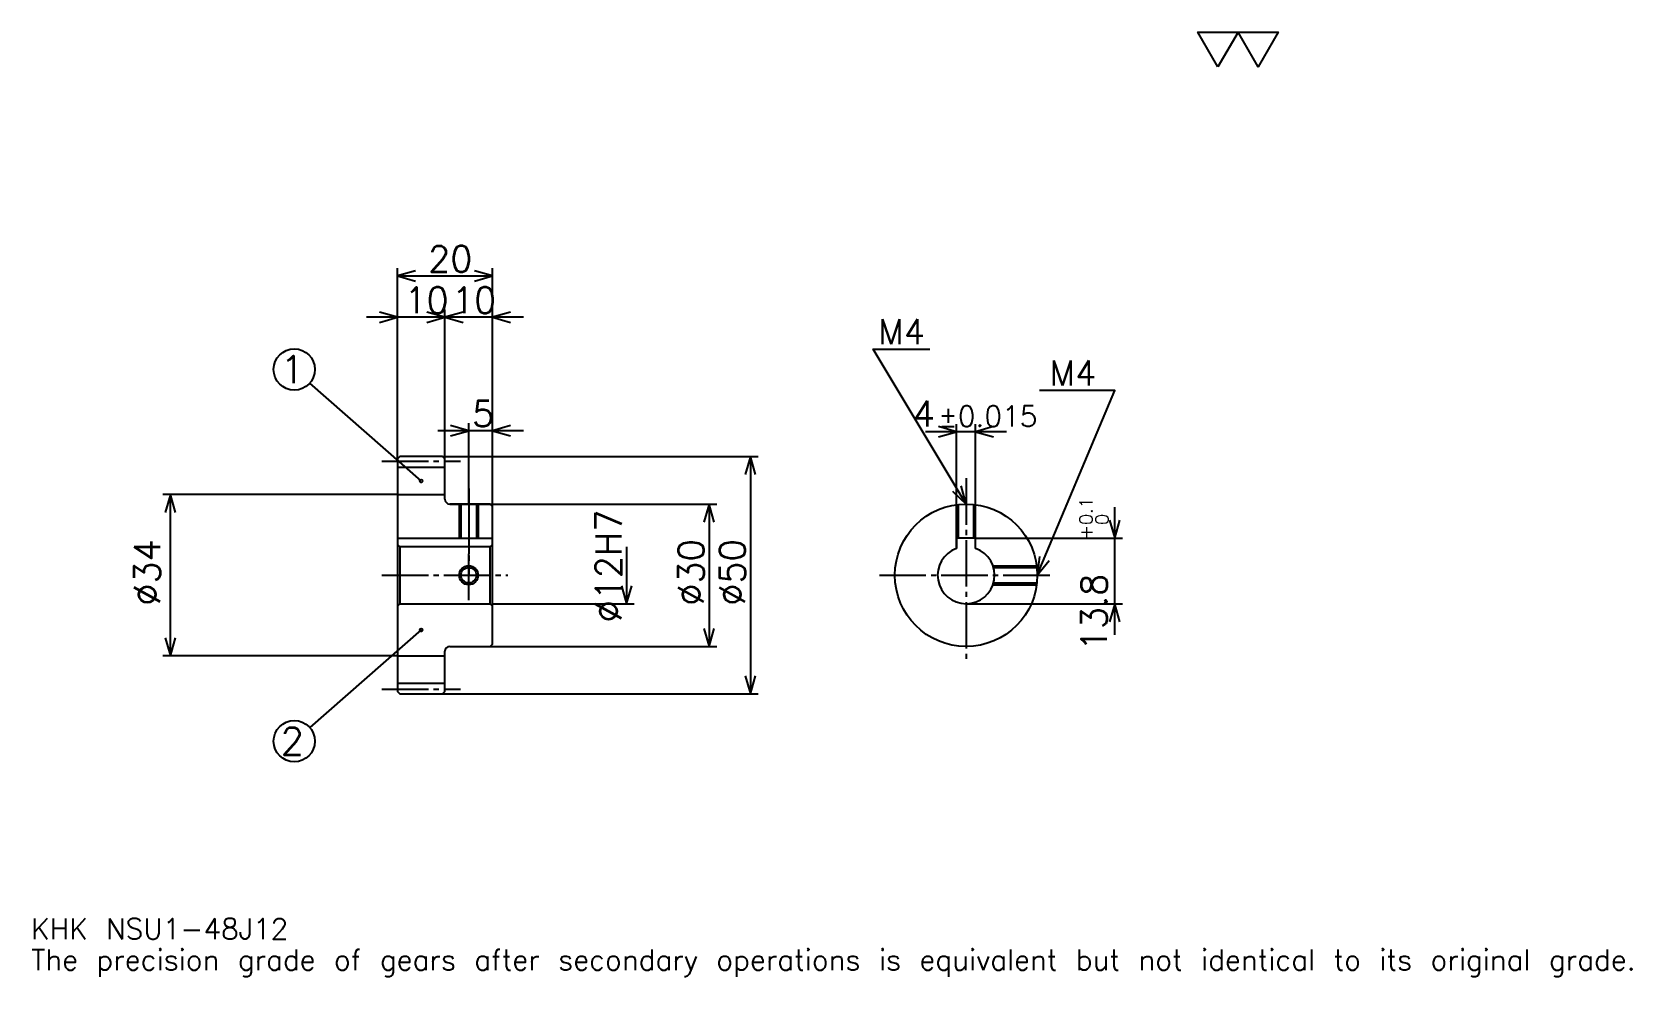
# Model space of a CAD drawing. Extents: x 11 to 348, y 4 to 203.
import ezdxf

# ---------------------------------------------------------------- set-up
doc = ezdxf.new("R2010")
doc.units = 0
doc.linetypes.add('DASHDOT', pattern=[13.04348, 9.782609, -1.086957, 1.086957, -1.086957])
doc.layers.get('0').update_dxf_attribs({"linetype": 'CONTINUOUS'})
doc.layers.add('DASHDOT', color=6, linetype='DASHDOT')
doc.styles.add('KANJI', font='TXT', dxfattribs={"bigfont": 'BIGFONT'})

msp = doc.modelspace()

# ---------------------------------------------------------------- linework, layer by layer
at = {"color": 5}
for p, q in [((88.043472, 113.58696), (88.043472, 153.260864)), ((108.043472, 113.58696), (108.043472, 153.260864)), ((88.043472, 151.630432), (108.043472, 151.630432)), ((104.565216, 142.934784), (81.521736, 142.934784)), ((114.565216, 142.934784), (91.521736, 142.934784)), ((98.043472, 113.58696), (98.043472, 144.565216)), ((93.043472, 108.46196), (69.572327, 129.058365)), ((114.565216, 119.021744), (96.521736, 119.021744)), ((103.043472, 113.58696), (103.043472, 120.652176)), ((216.347824, 118.804352), (199.304352, 118.804352)), ((205.82608, 96.386963), (205.82608, 120.434784)), ((209.82608, 96.386963), (209.82608, 120.434784)), ((88.043472, 113.08696), (88.043472, 113.58696)), ((97.543472, 113.58696), (108.043472, 113.58696)), ((98.043472, 113.08696), (98.043472, 113.58696)), ((103.043472, 103.58696), (103.043472, 113.58696)), ((103.043472, 103.58696), (103.043472, 113.58696)), ((108.043472, 113.58696), (164.021729, 113.58696)), ((108.043472, 103.08696), (108.043472, 113.58696)), ((162.391296, 113.58696), (162.391296, 63.58696)), ((88.043472, 105.58696), (38.586948, 105.58696)), ((40.217384, 71.58696), (40.217384, 105.58696)), ((99.043472, 103.58696), (108.043472, 103.58696)), ((108.043472, 103.58696), (155.32608, 103.58696)), ((153.695648, 103.58696), (153.695648, 73.58696)), ((239.130432, 76.065224), (239.130432, 102.908699)), ((136.304352, 94.58696), (136.304352, 82.58696)), ((209.82608, 96.386963), (240.760864, 96.386963)), ((108.043472, 82.58696), (137.934784, 82.58696)), ((207.82608, 82.58696), (240.760864, 82.58696)), ((93.043472, 77.08696), (69.573845, 56.513828)), ((88.043472, 71.58696), (38.586948, 71.58696)), ((99.043472, 73.58696), (108.043472, 73.58696)), ((108.043472, 73.58696), (155.32608, 73.58696)), ((97.543472, 63.58696), (108.043472, 63.58696)), ((108.043472, 63.58696), (164.021729, 63.58696))]:
    msp.add_line(p, q, dxfattribs=at)
at = {"color": 4}
for p, q in [((88.043472, 111.33696), (98.043472, 111.33696)), ((88.043472, 105.58696), (98.043472, 105.58696)), ((88.043472, 96.386963), (108.043472, 96.386963)), ((88.543472, 94.58696), (88.543472, 82.58696)), ((107.543472, 94.58696), (108.043472, 95.08696)), ((107.543472, 82.58696), (108.043472, 82.08696)), ((88.043472, 71.58696), (98.043472, 71.58696)), ((88.043472, 65.83696), (98.043472, 65.83696))]:
    msp.add_line(p, q, dxfattribs=at)
at = {"color": 7}
msp.add_lwpolyline([(260.869568, 195.652176), (256.630432, 203), (273.586975, 203), (269.347839, 195.652176), (265.108704, 203), (260.869568, 195.652176)], dxfattribs=at)
at = {"color": 5}
for points in [[(91.847816, 152.717407), (88.043472, 151.630432), (91.847816, 150.543488)], [(104.23912, 150.543488), (108.043472, 151.630432), (104.23912, 152.717407)], [(84.239128, 141.847824), (88.043472, 142.934784), (84.239128, 144.021744)], [(94.23912, 141.847824), (98.043472, 142.934784), (94.23912, 144.021744)], [(101.847824, 144.021744), (98.043472, 142.934784), (101.847824, 141.847824)], [(111.847824, 144.021744), (108.043472, 142.934784), (111.847824, 141.847824)], [(207.82608, 103.58696), (188.260864, 136.195648), (200.217377, 136.195648)], [(222.82608, 88.58696), (239.130432, 127.5), (223.260864, 127.5)], [(99.23912, 117.934784), (103.043472, 119.021744), (99.23912, 120.108696)], [(111.847824, 120.108696), (108.043472, 119.021744), (111.847824, 117.934784)], [(202.021729, 117.717392), (205.82608, 118.804352), (202.021729, 119.891312)], [(213.630432, 119.891312), (209.82608, 118.804352), (213.630432, 117.717392)], [(163.478256, 109.782608), (162.391296, 113.58696), (161.304337, 109.782608)], [(41.30434, 101.782608), (40.217384, 105.58696), (39.130428, 101.782608)], [(204.936707, 106.289925), (207.82608, 103.58696), (206.800812, 107.408394)], [(154.782608, 99.782608), (153.695648, 103.58696), (152.608688, 99.782608)], [(238.043472, 100.191307), (239.130432, 96.386963), (240.217392, 100.191307)], [(223.293732, 92.515808), (222.82608, 88.58696), (225.298767, 91.675713)], [(135.217392, 86.391304), (136.304352, 82.58696), (137.391296, 86.391304)], [(240.217392, 78.782608), (239.130432, 82.58696), (238.043472, 78.782608)], [(39.130428, 75.391312), (40.217384, 71.58696), (41.30434, 75.391312)], [(152.608688, 77.391312), (153.695648, 73.58696), (154.782608, 77.391312)], [(161.304337, 67.391312), (162.391296, 63.58696), (163.478256, 67.391312)]]:
    msp.add_lwpolyline(points, dxfattribs=at)
at = {"color": 4}
for points in [[(98.043472, 104.58696), (98.043472, 113.08696), (97.543472, 113.58696), (88.543472, 113.58696), (88.043472, 113.08696), (88.043472, 82.08696)], [(99.043472, 73.58696), (107.543472, 73.58696), (108.043472, 74.08696), (108.043472, 103.08696), (107.543472, 103.58696), (99.043472, 103.58696)], [(101.043472, 103.58696), (101.043472, 96.386963)], [(101.42347, 103.58696), (101.42347, 96.386963)], [(104.663475, 103.58696), (104.663475, 96.386963)], [(105.043472, 103.58696), (105.043472, 96.386963)], [(205.82608, 94.243813), (205.82608, 103.453026)], [(206.206085, 96.386963), (206.206085, 103.499222)], [(209.446075, 96.386963), (209.446075, 103.499222)], [(209.82608, 94.243813), (209.82608, 103.453026)], [(88.043472, 82.08696), (88.543472, 82.58696), (107.543472, 82.58696), (107.543472, 94.58696), (88.543472, 94.58696), (88.043472, 95.08696)], [(209.82608, 94.243813), (209.82608, 96.386963), (205.82608, 96.386963), (205.82608, 94.243813)], [(213.482941, 90.58696), (222.692154, 90.58696)], [(213.603241, 90.206963), (222.738342, 90.206963)], [(213.482941, 86.58696), (222.692154, 86.58696)], [(213.603241, 86.966957), (222.738342, 86.966957)], [(88.043472, 82.08696), (88.043472, 64.08696), (88.543472, 63.58696), (97.543472, 63.58696), (98.043472, 64.08696), (98.043472, 72.58696)]]:
    msp.add_lwpolyline(points, dxfattribs=at)
at = {"color": 5}
for centre, radius in [((66.304344, 131.926086), 4.347826), ((93.043472, 108.46196), 0.326087), ((93.043472, 77.08696), 0.326087), ((66.304344, 53.647831), 4.347826)]:
    msp.add_circle(centre, radius, dxfattribs=at)
at = {"color": 4}
for centre, radius in [((207.82608, 88.58696), 15), ((103.043472, 88.58696), 1.62)]:
    msp.add_circle(centre, radius, dxfattribs=at)
at = {"color": 7}
msp.add_circle((103.043472, 88.58696), 2, dxfattribs=at)
at = {"color": 4}
for centre, radius, start, end in [((99.043472, 104.58696), 1, 180, 270), ((207.82608, 88.58696), 6, 109.47122094, 70.52877906), ((99.043472, 72.58696), 1, 90, 180)]:
    msp.add_arc(centre, radius, start, end, dxfattribs=at)
at = {"layer": 'DASHDOT', "color": 7}
for p, q in [((84.7826, 112.58696), (101.304344, 112.58696)), ((207.82608, 109.021744), (207.82608, 70.326088)), ((103.043472, 103.58696), (103.043472, 88.58696)), ((84.7826, 88.58696), (111.304344, 88.58696)), ((189.565216, 88.58696), (226.086945, 88.58696)), ((84.7826, 64.58696), (101.304344, 64.58696))]:
    msp.add_line(p, q, dxfattribs=at)
for points in [[(103.043472, 106.847832), (103.043472, 93.126091)], [(103.043472, 83.326088), (103.043472, 93.847832)], [(97.7826, 88.58696), (108.304344, 88.58696)]]:
    msp.add_lwpolyline(points, dxfattribs=at)

# ---------------------------------------------------------------- texts
at = {"color": 7, "style": 'KANJI'}
for s, height, p in [('20', 5.434783, (94.510864, 152.5)), ('10', 5.434783, (89.510864, 143.804352)), ('10', 5.434783, (99.510864, 143.804352)), ('M4', 5.217392, (189.347809, 137.282608)), ('1', 5.797101, (63.405792, 129.027542)), ('M4', 5.217392, (225.434784, 128.58696)), ('5', 5.434783, (103.777168, 119.891312)), ('4', 5.434783, (196.607605, 119.891312)), ('%%p0.015', 4.347826, (201.987381, 119.891312)), ('2', 5.797101, (63.405792, 50.749279)), ('KHK NSU1-48J12', 4.347826, (10.869565, 11.956522)), ('The precision grade of gears after secondary operations is equivalent but not identical to its original grade.', 4.347826, (10.869565, 5.434783))]:
    msp.add_text(s, height=height, dxfattribs=at).set_placement(p)
for s, height, p in [('%%c12H7', 5.434783, (135.217392, 78.66848)), ('0.1', 2.717391, (234.456512, 99.177818)), ('0', 2.717391, (237.82608, 99.177818)), ('+', 2.717391, (234.456512, 96.134338)), ('%%c34', 5.434783, (38.043472, 82.201088)), ('%%c30', 5.434783, (152.608688, 82.201088)), ('%%c50', 5.434783, (161.304337, 82.201088)), ('13.8', 5.434783, (237.5, 72.610451))]:
    msp.add_text(s, height=height, rotation=90, dxfattribs=at).set_placement(p)

doc.saveas('drawing.dxf')
